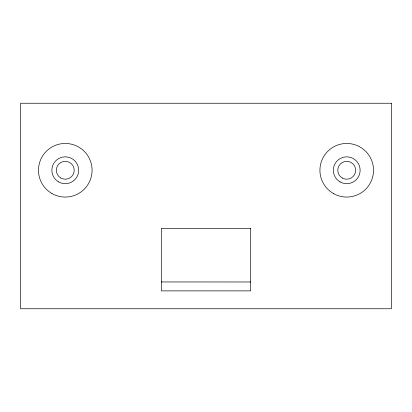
<?xml version="1.0" encoding="UTF-8"?>
<svg xmlns="http://www.w3.org/2000/svg" width="412" height="412" viewBox="0 0 412 412"><rect width="100%" height="100%" fill="white"/><g stroke="black" fill="none" stroke-linecap="round" stroke-linejoin="round"><path stroke-width="0.62" d="M161.283 281.947L250.717 281.978M391.4 103.247L20.6 103.247L20.6 308.753L391.4 308.753L391.4 103.247M250.676 228.336L161.324 228.336L161.324 290.882L250.676 290.882L250.676 228.336M60.806 177.999A8.935 8.935 0 0 0 74.212 170.259A8.935 8.935 0 0 0 60.806 162.524A8.935 8.935 0 0 0 60.806 177.999M342.259 177.999A8.935 8.935 0 0 0 355.659 170.259A8.935 8.935 0 0 0 342.259 162.524A8.935 8.935 0 0 0 342.259 177.999M58.571 181.867A13.4 13.4 0 0 0 78.677 170.259A13.4 13.4 0 0 0 58.571 158.651A13.4 13.4 0 0 0 58.571 181.867M340.024 181.867A13.4 13.4 0 0 0 360.129 170.259A13.4 13.4 0 0 0 340.024 158.651A13.4 13.4 0 0 0 340.024 181.867M51.871 193.475A26.806 26.806 0 0 0 92.082 170.259A26.806 26.806 0 0 0 51.871 147.048A26.806 26.806 0 0 0 51.871 193.475M333.323 193.475A26.806 26.806 0 0 0 373.529 170.259A26.806 26.806 0 0 0 333.323 147.048A26.806 26.806 0 0 0 333.323 193.475"/></g></svg>
